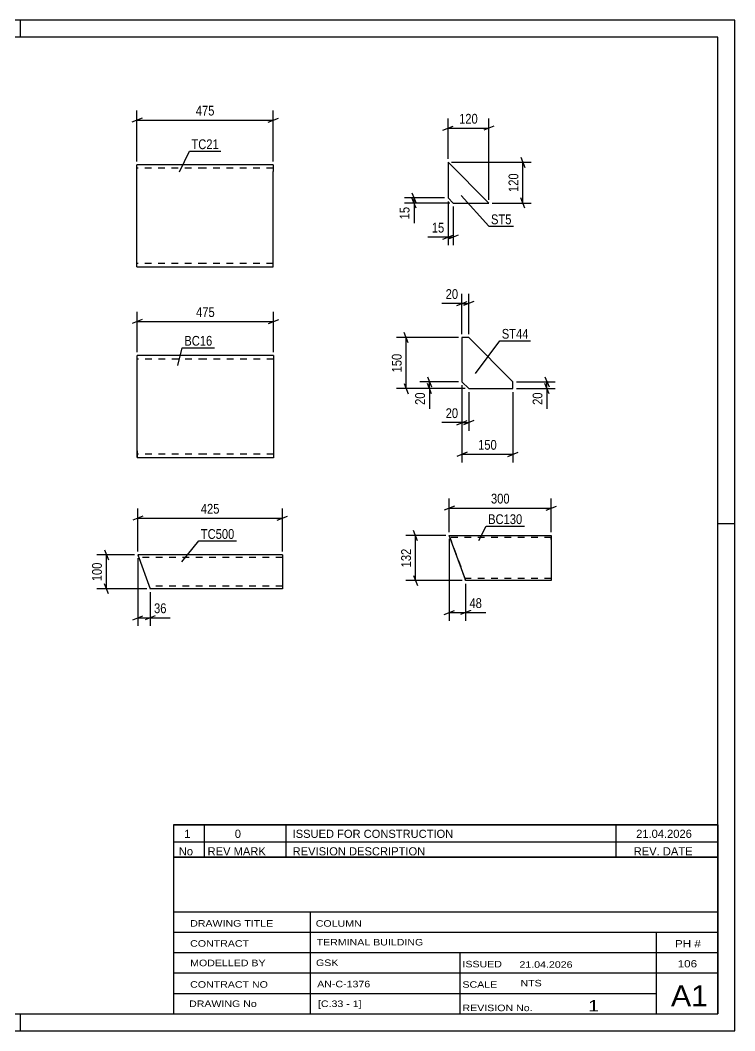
# Model space of a CAD drawing. Header units: millimetres. Extents: x 0 to 420, y 0 to 297.
# Drawn here: x 209.9 to 420, y 0 to 297 of the extents above; entities that cross this region are included whole.
import ezdxf

# ---------------------------------------------------------------- set-up
doc = ezdxf.new("R2010")
doc.units = ezdxf.units.MM
doc.linetypes.add('DXK_LINE_DOT2', pattern=[3.9198, 1.9599, -1.9599])
doc.styles.add('Arial Narrow', font='ARIALN.TTF', dxfattribs={"height": 0.2})

# ---------------------------------------------------------------- blocks, each defined once
blk = doc.blocks.new('Unknown-284870034-1134 - 9407')
at = {"color": 5, "linetype": 'Continuous'}
for p, q in [((420, 297), (0, 297)), ((210, 292), (210, 297)), ((420, 0), (420, 297)), ((415, 292), (5, 292)), ((415, 5), (415, 292)), ((420, 149), (415, 149)), ((5, 5), (415, 5)), ((210, 0), (210, 5)), ((0, 0), (420, 0))]:
    blk.add_line(p, q, dxfattribs=at)
blk = doc.blocks.new('Part-284870034-4996 - 4995')
at = {"color": 2, "linetype": 'Continuous'}
for p, q in [((264.23, 254.52), (244.23, 254.52)), ((244.23, 224.52), (244.23, 254.52)), ((284.33, 254.52), (264.33, 254.52)), ((284.33, 254.52), (284.33, 253.94)), ((284.33, 253.94), (284.33, 252.52)), ((284.33, 224.52), (284.33, 252.52)), ((244.23, 224.52), (264.23, 224.52)), ((264.33, 224.52), (284.33, 224.52))]:
    blk.add_line(p, q, dxfattribs=at)
at = {"color": 7, "linetype": 'DXK_LINE_DOT2'}
for p, q in [((264.23, 253.52), (244.23, 253.52)), ((284.33, 253.52), (264.33, 253.52)), ((284.33, 253.94), (284.33, 253.52)), ((284.33, 253.29), (284.33, 252.52)), ((244.23, 225.52), (244.23, 225.6)), ((264.23, 225.52), (244.23, 225.52)), ((284.33, 225.52), (264.33, 225.52)), ((284.33, 225.52), (284.33, 225.6))]:
    blk.add_line(p, q, dxfattribs=at)
blk = doc.blocks.new('Part-284870034-5004 - 5003')
at = {"color": 2, "linetype": 'Continuous'}
for p, q in [((264.32, 198.42), (244.32, 198.42)), ((244.32, 170.42), (244.32, 198.42)), ((284.42, 198.42), (264.42, 198.42)), ((284.42, 198.42), (284.42, 168.42)), ((244.32, 170.42), (244.32, 168.42)), ((264.32, 168.42), (244.32, 168.42)), ((284.42, 168.42), (264.42, 168.42))]:
    blk.add_line(p, q, dxfattribs=at)
at = {"color": 7, "linetype": 'DXK_LINE_DOT2'}
for p, q in [((264.32, 197.42), (244.32, 197.42)), ((284.42, 197.42), (264.42, 197.42)), ((244.32, 168.57), (244.32, 170.42)), ((244.32, 169.42), (244.32, 169.49)), ((264.32, 169.42), (244.32, 169.42)), ((284.42, 169.42), (264.42, 169.42)), ((284.42, 169.42), (284.42, 169.49))]:
    blk.add_line(p, q, dxfattribs=at)
blk = doc.blocks.new('Part-284870034-6534 - 6533')
at = {"color": 2, "linetype": 'Continuous'}
for p, q in [((336.06, 145.54), (336.06, 145.54)), ((340.6, 133.08), (336.06, 145.54)), ((336.06, 145.54), (366.06, 145.54)), ((366.06, 145.54), (366.06, 145.45)), ((366.06, 145.45), (366.06, 144.34)), ((366.06, 144.34), (366.06, 132.34)), ((340.74, 132.69), (340.6, 133.08)), ((340.83, 132.43), (340.74, 132.69)), ((340.87, 132.34), (340.83, 132.43)), ((366.06, 132.34), (340.87, 132.34))]:
    blk.add_line(p, q, dxfattribs=at)
at = {"color": 7, "linetype": 'DXK_LINE_DOT2'}
for p, q in [((336.06, 145.54), (340.87, 132.34)), ((366.06, 144.94), (336.28, 144.94)), ((366.06, 144.34), (366.06, 145.19)), ((366.06, 132.94), (340.65, 132.94))]:
    blk.add_line(p, q, dxfattribs=at)
blk = doc.blocks.new('Part-284870034-5090 - 5089')
at = {"color": 2, "linetype": 'Continuous'}
for p, q in [((335.7, 255.25), (335.7, 244.75)), ((335.7, 255.25), (347.7, 243.25)), ((335.7, 244.75), (337.2, 243.25)), ((337.2, 243.25), (347.7, 243.25))]:
    blk.add_line(p, q, dxfattribs=at)
blk = doc.blocks.new('Part-284870034-6509 - 6508')
at = {"color": 2, "linetype": 'Continuous'}
for p, q in [((287, 139.87), (244.5, 139.87)), ((244.5, 139.87), (248.14, 129.87)), ((287, 139.87), (287, 138.27)), ((287, 138.27), (287, 129.87)), ((287, 129.87), (248.14, 129.87))]:
    blk.add_line(p, q, dxfattribs=at)
at = {"color": 7, "linetype": 'DXK_LINE_DOT2'}
for p, q in [((287, 139.75), (287, 138.27)), ((287, 139.07), (244.79, 139.07)), ((244.79, 139.07), (245.08, 138.27)), ((287, 130.67), (247.85, 130.67))]:
    blk.add_line(p, q, dxfattribs=at)
blk = doc.blocks.new('Part-284870034-9422 - 9421')
at = {"color": 2, "linetype": 'Continuous'}
for p, q in [((341.78, 203.73), (339.78, 203.73)), ((339.78, 203.73), (339.78, 190.73)), ((354.78, 190.73), (341.78, 203.73)), ((339.78, 190.73), (341.78, 188.73)), ((354.78, 188.73), (354.78, 190.73)), ((341.78, 188.73), (354.78, 188.73))]:
    blk.add_line(p, q, dxfattribs=at)
blk = doc.blocks.new('StraightDimension-284870034-5137 - 4995')
at = {"color": 7, "linetype": 'Continuous'}
for p, q in [((244.23, 255.52), (244.23, 270.49)), ((284.33, 255.52), (284.33, 270.49)), ((245.73, 268.24), (242.73, 267.04)), ((244.23, 267.64), (284.33, 267.64)), ((282.83, 267.04), (285.83, 268.24))]:
    blk.add_line(p, q, dxfattribs=at)
at = {"color": 0}
blk.add_wipeout([(267.62, 268.39), (267.62, 272.59), (260.94, 272.59), (260.94, 268.39)], dxfattribs=at)
at = {"color": 3, "style": 'Arial Narrow'}
blk.add_text('475', height=2.863, dxfattribs=at).set_placement((261.54, 268.99))
blk = doc.blocks.new('StraightDimension-284870034-5142 - 5003')
at = {"color": 7, "linetype": 'Continuous'}
for p, q in [((244.32, 199.42), (244.32, 211.27)), ((284.42, 199.42), (284.42, 211.27)), ((245.82, 209.02), (242.82, 207.82)), ((244.32, 208.42), (284.42, 208.42)), ((282.92, 207.82), (285.92, 209.02))]:
    blk.add_line(p, q, dxfattribs=at)
at = {"color": 0}
blk.add_wipeout([(267.71, 209.17), (267.71, 213.37), (261.02, 213.37), (261.02, 209.17)], dxfattribs=at)
at = {"color": 3, "style": 'Arial Narrow'}
blk.add_text('475', height=2.863, dxfattribs=at).set_placement((261.62, 209.77))
blk = doc.blocks.new('StraightDimension-284870034-6598 - 6533')
at = {"color": 7, "linetype": 'Continuous'}
for p, q in [((336.06, 146.54), (336.06, 156.47)), ((366.06, 146.54), (366.06, 156.47)), ((337.56, 154.22), (334.56, 153.02)), ((336.06, 153.62), (366.06, 153.62)), ((364.56, 153.02), (367.56, 154.22))]:
    blk.add_line(p, q, dxfattribs=at)
at = {"color": 0}
blk.add_wipeout([(354.4, 154.37), (354.4, 158.57), (347.72, 158.57), (347.72, 154.37)], dxfattribs=at)
at = {"color": 3, "style": 'Arial Narrow'}
blk.add_text('300', height=2.863, dxfattribs=at).set_placement((348.32, 154.97))
blk = doc.blocks.new('StraightDimension-284870034-6579 - 6533')
at = {"color": 7, "linetype": 'Continuous'}
for p, q in [((335.06, 145.54), (323.28, 145.54)), ((326.73, 144.04), (325.53, 147.04)), ((326.13, 132.34), (326.13, 145.54)), ((325.53, 133.84), (326.73, 130.84)), ((339.87, 132.34), (323.28, 132.34))]:
    blk.add_line(p, q, dxfattribs=at)
at = {"color": 0}
blk.add_wipeout([(325.38, 142.28), (321.18, 142.28), (321.18, 135.6), (325.38, 135.6)], dxfattribs=at)
at = {"color": 3, "style": 'Arial Narrow'}
blk.add_text('132', height=2.863, rotation=90.0002, dxfattribs=at).set_placement((324.78, 136.2))
blk = doc.blocks.new('StraightDimension-284870034-6609 - 6533')
at = {"color": 7, "linetype": 'Continuous'}
for p, q in [((336.06, 144.54), (336.06, 120.5)), ((340.87, 131.34), (340.87, 120.5)), ((334.56, 122.3), (337.56, 123.5)), ((336.06, 122.9), (340.87, 122.9)), ((342.37, 123.5), (339.37, 122.3))]:
    blk.add_line(p, q, dxfattribs=at)
at = {"color": 0}
blk.add_wipeout([(346.25, 123.65), (346.25, 127.85), (341.39, 127.85), (341.39, 123.65)], dxfattribs=at)
at = {"color": 7, "linetype": 'Continuous'}
blk.add_line((340.87, 122.9), (346.77, 122.9), dxfattribs=at)
blk.add_line((340.87, 122.9), (346.77, 122.9), dxfattribs=at)
at = {"color": 3, "style": 'Arial Narrow'}
blk.add_text('48', height=2.863, dxfattribs=at).set_placement((341.99, 124.25))
blk = doc.blocks.new('StraightDimension-284870034-5398 - 5089')
at = {"color": 7, "linetype": 'Continuous'}
for p, q in [((334.7, 244.75), (322.85, 244.75)), ((325.1, 246.25), (326.3, 243.25)), ((326.3, 241.75), (325.1, 244.75)), ((325.7, 243.25), (325.7, 244.75)), ((336.2, 243.25), (322.85, 243.25))]:
    blk.add_line(p, q, dxfattribs=at)
at = {"color": 0}
blk.add_wipeout([(324.95, 242.73), (320.75, 242.73), (320.75, 237.87), (324.95, 237.87)], dxfattribs=at)
at = {"color": 7, "linetype": 'Continuous'}
blk.add_line((325.7, 243.25), (325.7, 237.35), dxfattribs=at)
blk.add_line((325.7, 243.25), (325.7, 237.35), dxfattribs=at)
at = {"color": 3, "style": 'Arial Narrow'}
blk.add_text('15', height=2.863, rotation=90.0002, dxfattribs=at).set_placement((324.35, 238.47))
blk = doc.blocks.new('StraightDimension-284870034-5390 - 5089')
at = {"color": 7, "linetype": 'Continuous'}
for p, q in [((335.7, 243.75), (335.7, 230.85)), ((337.2, 242.25), (337.2, 230.85)), ((334.2, 232.65), (337.2, 233.85)), ((338.7, 233.85), (335.7, 232.65)), ((335.7, 233.25), (337.2, 233.25))]:
    blk.add_line(p, q, dxfattribs=at)
at = {"color": 0}
blk.add_wipeout([(335.17, 234), (335.17, 238.2), (330.32, 238.2), (330.32, 234)], dxfattribs=at)
at = {"color": 7, "linetype": 'Continuous'}
blk.add_line((335.7, 233.25), (329.79, 233.25), dxfattribs=at)
blk.add_line((335.7, 233.25), (329.79, 233.25), dxfattribs=at)
at = {"color": 3, "style": 'Arial Narrow'}
blk.add_text('15', height=2.863, dxfattribs=at).set_placement((330.92, 234.6))
blk = doc.blocks.new('StraightDimension-284870034-5402 - 5089')
at = {"color": 7, "linetype": 'Continuous'}
for p, q in [((357.1, 256.75), (358.3, 253.75)), ((336.7, 255.25), (360.1, 255.25)), ((357.7, 243.25), (357.7, 255.25)), ((358.3, 241.75), (357.1, 244.75)), ((348.7, 243.25), (360.1, 243.25))]:
    blk.add_line(p, q, dxfattribs=at)
at = {"color": 0}
blk.add_wipeout([(356.95, 252.6), (352.75, 252.6), (352.75, 245.91), (356.95, 245.91)], dxfattribs=at)
at = {"color": 3, "style": 'Arial Narrow'}
blk.add_text('120', height=2.863, rotation=90.0002, dxfattribs=at).set_placement((356.35, 246.51))
blk = doc.blocks.new('StraightDimension-284870034-5394 - 5089')
at = {"color": 7, "linetype": 'Continuous'}
for p, q in [((335.7, 256.25), (335.7, 268.1)), ((347.7, 244.25), (347.7, 268.1)), ((334.2, 264.65), (337.2, 265.85)), ((335.7, 265.25), (347.7, 265.25)), ((349.2, 265.85), (346.2, 264.65))]:
    blk.add_line(p, q, dxfattribs=at)
at = {"color": 0}
blk.add_wipeout([(345.04, 266), (345.04, 270.2), (338.35, 270.2), (338.35, 266)], dxfattribs=at)
at = {"color": 3, "style": 'Arial Narrow'}
blk.add_text('120', height=2.863, dxfattribs=at).set_placement((338.95, 266.6))
blk = doc.blocks.new('StraightDimension-284870034-6564 - 6508')
at = {"color": 7, "linetype": 'Continuous'}
for p, q in [((243.5, 139.87), (232.41, 139.87)), ((234.66, 141.37), (235.86, 138.37)), ((235.26, 129.87), (235.26, 139.87)), ((235.86, 128.37), (234.66, 131.37)), ((247.14, 129.87), (232.41, 129.87))]:
    blk.add_line(p, q, dxfattribs=at)
at = {"color": 0}
blk.add_wipeout([(234.51, 138.21), (230.31, 138.21), (230.31, 131.52), (234.51, 131.52)], dxfattribs=at)
at = {"color": 3, "style": 'Arial Narrow'}
blk.add_text('100', height=2.863, rotation=90.0002, dxfattribs=at).set_placement((233.91, 132.12))
blk = doc.blocks.new('StraightDimension-284870034-6540 - 6508')
at = {"color": 7, "linetype": 'Continuous'}
for p, q in [((244.5, 140.87), (244.5, 153.48)), ((287, 140.87), (287, 153.48)), ((246, 151.23), (243, 150.03)), ((244.5, 150.63), (287, 150.63)), ((285.5, 150.03), (288.5, 151.23))]:
    blk.add_line(p, q, dxfattribs=at)
at = {"color": 0}
blk.add_wipeout([(269.09, 151.38), (269.09, 155.58), (262.41, 155.58), (262.41, 151.38)], dxfattribs=at)
at = {"color": 3, "style": 'Arial Narrow'}
blk.add_text('425', height=2.863, dxfattribs=at).set_placement((263.01, 151.98))
blk = doc.blocks.new('StraightDimension-284870034-6551 - 6508')
at = {"color": 7, "linetype": 'Continuous'}
for p, q in [((244.5, 138.87), (244.5, 118.99)), ((248.14, 128.87), (248.14, 118.99)), ((243, 120.79), (246, 121.99)), ((249.64, 121.99), (246.64, 120.79)), ((244.5, 121.39), (248.14, 121.39))]:
    blk.add_line(p, q, dxfattribs=at)
at = {"color": 0}
blk.add_wipeout([(253.52, 122.14), (253.52, 126.34), (248.66, 126.34), (248.66, 122.14)], dxfattribs=at)
at = {"color": 7, "linetype": 'Continuous'}
blk.add_line((248.14, 121.39), (254.04, 121.39), dxfattribs=at)
blk.add_line((248.14, 121.39), (254.04, 121.39), dxfattribs=at)
at = {"color": 3, "style": 'Arial Narrow'}
blk.add_text('36', height=2.863, dxfattribs=at).set_placement((249.26, 122.74))
blk = doc.blocks.new('StraightDimension-284870034-9510 - 9421')
at = {"color": 7, "linetype": 'Continuous'}
for p, q in [((339.78, 189.73), (339.78, 167.02)), ((354.78, 187.73), (354.78, 167.02)), ((341.28, 170.02), (338.28, 168.82)), ((339.78, 169.42), (354.78, 169.42)), ((353.28, 168.82), (356.28, 170.02))]:
    blk.add_line(p, q, dxfattribs=at)
at = {"color": 0}
blk.add_wipeout([(350.63, 170.17), (350.63, 174.37), (343.94, 174.37), (343.94, 170.17)], dxfattribs=at)
at = {"color": 3, "style": 'Arial Narrow'}
blk.add_text('150', height=2.863, dxfattribs=at).set_placement((344.54, 170.77))
blk = doc.blocks.new('StraightDimension-284870034-9502 - 9421')
at = {"color": 7, "linetype": 'Continuous'}
for p, q in [((355.78, 190.73), (367.18, 190.73)), ((364.18, 192.23), (365.38, 189.23)), ((365.38, 187.23), (364.18, 190.23)), ((364.78, 188.73), (364.78, 190.73)), ((355.78, 188.73), (367.18, 188.73))]:
    blk.add_line(p, q, dxfattribs=at)
at = {"color": 0}
blk.add_wipeout([(364.03, 188.21), (359.83, 188.21), (359.83, 183.35), (364.03, 183.35)], dxfattribs=at)
at = {"color": 7, "linetype": 'Continuous'}
blk.add_line((364.78, 188.73), (364.78, 182.83), dxfattribs=at)
blk.add_line((364.78, 188.73), (364.78, 182.83), dxfattribs=at)
at = {"color": 3, "style": 'Arial Narrow'}
blk.add_text('20', height=2.863, rotation=90.0002, dxfattribs=at).set_placement((363.43, 183.95))
blk = doc.blocks.new('StraightDimension-284870034-9494 - 9421')
at = {"color": 7, "linetype": 'Continuous'}
for p, q in [((339.78, 189.73), (339.78, 176.33)), ((341.78, 187.73), (341.78, 176.33)), ((338.28, 178.13), (341.28, 179.33)), ((339.78, 178.73), (341.78, 178.73)), ((343.28, 179.33), (340.28, 178.13))]:
    blk.add_line(p, q, dxfattribs=at)
at = {"color": 0}
blk.add_wipeout([(339.26, 179.48), (339.26, 183.68), (334.4, 183.68), (334.4, 179.48)], dxfattribs=at)
at = {"color": 7, "linetype": 'Continuous'}
blk.add_line((339.78, 178.73), (333.88, 178.73), dxfattribs=at)
blk.add_line((339.78, 178.73), (333.88, 178.73), dxfattribs=at)
at = {"color": 3, "style": 'Arial Narrow'}
blk.add_text('20', height=2.863, dxfattribs=at).set_placement((335, 180.08))
blk = doc.blocks.new('StraightDimension-284870034-9514 - 9421')
at = {"color": 7, "linetype": 'Continuous'}
for p, q in [((324, 202.23), (322.8, 205.23)), ((338.78, 203.73), (320.55, 203.73)), ((323.4, 188.73), (323.4, 203.73)), ((322.8, 190.23), (324, 187.23)), ((340.78, 188.73), (320.55, 188.73))]:
    blk.add_line(p, q, dxfattribs=at)
at = {"color": 0}
blk.add_wipeout([(322.65, 199.57), (318.45, 199.57), (318.45, 192.89), (322.65, 192.89)], dxfattribs=at)
at = {"color": 3, "style": 'Arial Narrow'}
blk.add_text('150', height=2.863, rotation=90.0002, dxfattribs=at).set_placement((322.05, 193.49))
blk = doc.blocks.new('StraightDimension-284870034-9506 - 9421')
at = {"color": 7, "linetype": 'Continuous'}
for p, q in [((338.78, 190.73), (327.4, 190.73)), ((329.65, 192.23), (330.85, 189.23)), ((330.85, 187.23), (329.65, 190.23)), ((330.25, 188.73), (330.25, 190.73)), ((340.78, 188.73), (327.4, 188.73))]:
    blk.add_line(p, q, dxfattribs=at)
at = {"color": 0}
blk.add_wipeout([(329.5, 188.21), (325.3, 188.21), (325.3, 183.35), (329.5, 183.35)], dxfattribs=at)
at = {"color": 7, "linetype": 'Continuous'}
blk.add_line((330.25, 188.73), (330.25, 182.83), dxfattribs=at)
blk.add_line((330.25, 188.73), (330.25, 182.83), dxfattribs=at)
at = {"color": 3, "style": 'Arial Narrow'}
blk.add_text('20', height=2.863, rotation=90.0002, dxfattribs=at).set_placement((328.9, 183.95))
blk = doc.blocks.new('StraightDimension-284870034-9498 - 9421')
at = {"color": 7, "linetype": 'Continuous'}
for p, q in [((338.28, 213.13), (341.28, 214.33)), ((339.78, 204.73), (339.78, 216.58)), ((343.28, 214.33), (340.28, 213.13)), ((341.78, 204.73), (341.78, 216.58)), ((339.78, 213.73), (341.78, 213.73))]:
    blk.add_line(p, q, dxfattribs=at)
at = {"color": 0}
blk.add_wipeout([(339.26, 214.48), (339.26, 218.68), (334.4, 218.68), (334.4, 214.48)], dxfattribs=at)
at = {"color": 7, "linetype": 'Continuous'}
blk.add_line((339.78, 213.73), (333.88, 213.73), dxfattribs=at)
blk.add_line((339.78, 213.73), (333.88, 213.73), dxfattribs=at)
at = {"color": 3, "style": 'Arial Narrow'}
blk.add_text('20', height=2.863, dxfattribs=at).set_placement((335, 215.08))
blk = doc.blocks.new('Mark-284870034-5409 - 4995')
at = {"color": 0}
blk.add_wipeout([(268.3, 259.11), (268.3, 262.11), (260.26, 262.11), (260.26, 259.11)], dxfattribs=at)
blk.add_wipeout([(268.3, 259.11), (268.3, 262.11), (260.26, 262.11), (260.26, 259.11)], dxfattribs=at)
at = {"color": 30, "linetype": 'Continuous'}
for p, q in [((256.71, 252.41), (259.66, 258.51)), ((259.66, 258.51), (268.9, 258.51))]:
    blk.add_line(p, q, dxfattribs=at)
at = {"color": 3, "style": 'Arial Narrow'}
blk.add_text('TC21', height=2.863, dxfattribs=at).set_placement((260.26, 259.11))
blk = doc.blocks.new('Unknown-284870034-9651 - 9407')
at = {"color": 7, "linetype": 'Continuous'}
for p, q in [((255, 51.05), (255, 5)), ((255, 51.05), (415, 51.05)), ((415, 51), (415, 5)), ((255, 35), (415, 35)), ((295.14, 35), (295.14, 5)), ((255, 29), (415, 29)), ((397, 5.05), (397, 29.05)), ((255, 23), (415, 23)), ((339.14, 23), (339.14, 5)), ((255, 17), (415, 17)), ((255, 11), (397, 11)), ((255, 5), (415, 5))]:
    blk.add_line(p, q, dxfattribs=at)
at = {"color": 7, "style": 'Arial Narrow'}
for s, height, width, p in [('DRAWING TITLE', 1.9089, 1.425378, (259.88, 30.61)), ('COLUMN', 1.909, 1.425378, (296.81, 30.59)), ('TERMINAL BUILDING', 1.9089, 1.425378, (297.06, 25.07)), ('CONTRACT', 1.909, 1.425378, (259.88, 24.71)), ('MODELLED BY', 1.9089, 1.425378, (259.88, 18.98)), ('GSK', 1.909, 1.425378, (296.88, 19.04)), ('ISSUED', 1.909, 1.425378, (339.94, 18.64)), ('21.04.2026', 1.909, 1.425378, (356.69, 18.52)), ('CONTRACT NO', 1.9089, 1.425378, (259.88, 12.66)), ('AN-C-1376', 1.909, 1.425378, (297.23, 12.78)), ('SCALE', 1.909, 1.425378, (339.94, 12.65)), ('A1', 6.204, 1.25, (401.24, 7.2)), ('DRAWING No', 1.909, 1.425378, (259.56, 7)), ('[C.33 - 1]', 1.909, 1.425378, (297.46, 6.99)), ('1', 3.34, 1.5, (376.91, 5.68)), ('REVISION No.', 1.9089, 1.425378, (339.94, 5.77))]:
    blk.add_text(s, height=height, dxfattribs=dict(at, width=width)).set_placement(p)
at = {"color": 7, "linetype": 'Continuous', "style": 'Arial Narrow'}
for s, height, width, p in [('PH #', 2.1, 1.42538, (402.4, 24.55)), ('106', 2.1, 1.42538, (403.19, 18.65)), ('NTS', 1.909, 1.425378, (357, 13.05))]:
    blk.add_text(s, height=height, dxfattribs=dict(at, width=width)).set_placement(p)
blk = doc.blocks.new('Unknown-284870034-9652 - 9407')
at = {"color": 7, "linetype": 'Continuous'}
for p, q in [((255, 60.55), (415, 60.55)), ((415, 60.55), (255, 60.55)), ((255, 60.55), (255, 55.55)), ((264, 60.55), (264, 55.55)), ((288, 60.55), (288, 55.55)), ((385, 60.55), (385, 55.55)), ((415, 60.55), (415, 55.55)), ((255, 55.55), (415, 55.55)), ((255, 55.55), (255, 51.05)), ((255, 55.55), (415, 55.55)), ((264, 55.55), (264, 51.05)), ((288, 55.55), (288, 51.05)), ((385, 55.55), (385, 51.05)), ((415, 55.55), (415, 51.05)), ((415, 51.05), (255, 51.05))]:
    blk.add_line(p, q, dxfattribs=at)
at = {"color": 7, "linetype": 'Continuous', "style": 'Arial Narrow'}
for s, height, width, p in [('1', 2.39, 1.196471, (258.16, 56.7)), ('0', 2.39, 1.196471, (273, 56.7)), ('ISSUED FOR CONSTRUCTION', 2.3861, 1.196471, (290, 56.7)), ('21.04.2026', 2.386, 1.196471, (391, 56.7)), ('No', 2.386, 1.2, (256.54, 51.55)), ('REV MARK', 2.386, 1.2, (265, 51.55)), ('REVISION DESCRIPTION', 2.3861, 1.2, (290, 51.55)), ('REV. DATE', 2.386, 1.2, (390.28, 51.55))]:
    blk.add_text(s, height=height, dxfattribs=dict(at, width=width)).set_placement(p)
blk = doc.blocks.new('Mark-284870034-5412 - 5003')
at = {"color": 0}
blk.add_wipeout([(266.39, 201.35), (266.39, 204.35), (258.17, 204.35), (258.17, 201.35)], dxfattribs=at)
blk.add_wipeout([(266.39, 201.35), (266.39, 204.35), (258.17, 204.35), (258.17, 201.35)], dxfattribs=at)
at = {"color": 30, "linetype": 'Continuous'}
for p, q in [((256.26, 195.5), (257.57, 200.75)), ((257.57, 200.75), (266.99, 200.75))]:
    blk.add_line(p, q, dxfattribs=at)
at = {"color": 3, "style": 'Arial Narrow'}
blk.add_text('BC16', height=2.863, dxfattribs=at).set_placement((258.17, 201.35))
blk = doc.blocks.new('Mark-284870034-6626 - 6533')
at = {"color": 0}
blk.add_wipeout([(357.53, 148.93), (357.53, 151.93), (347.48, 151.93), (347.48, 148.93)], dxfattribs=at)
blk.add_wipeout([(357.53, 148.93), (357.53, 151.93), (347.48, 151.93), (347.48, 148.93)], dxfattribs=at)
at = {"color": 30, "linetype": 'Continuous'}
for p, q in [((344.77, 144.12), (346.88, 148.33)), ((346.88, 148.33), (358.13, 148.33))]:
    blk.add_line(p, q, dxfattribs=at)
at = {"color": 3, "style": 'Arial Narrow'}
blk.add_text('BC130', height=2.863, dxfattribs=at).set_placement((347.48, 148.93))
blk = doc.blocks.new('Mark-284870034-5440 - 5089')
at = {"color": 0}
blk.add_wipeout([(354.35, 237.05), (354.35, 240.05), (348.32, 240.05), (348.32, 237.05)], dxfattribs=at)
blk.add_wipeout([(354.35, 237.05), (354.35, 240.05), (348.32, 240.05), (348.32, 237.05)], dxfattribs=at)
at = {"color": 30, "linetype": 'Continuous'}
for p, q in [((339.55, 245.5), (347.72, 236.45)), ((347.72, 236.45), (354.95, 236.45))]:
    blk.add_line(p, q, dxfattribs=at)
at = {"color": 3, "style": 'Arial Narrow'}
blk.add_text('ST5', height=2.863, dxfattribs=at).set_placement((348.32, 237.05))
blk = doc.blocks.new('Mark-284870034-6788 - 6508')
at = {"color": 0}
blk.add_wipeout([(272.88, 144.57), (272.88, 147.57), (263.01, 147.57), (263.01, 144.57)], dxfattribs=at)
blk.add_wipeout([(272.88, 144.57), (272.88, 147.57), (263.01, 147.57), (263.01, 144.57)], dxfattribs=at)
at = {"color": 30, "linetype": 'Continuous'}
for p, q in [((257.45, 137.83), (262.41, 143.97)), ((262.41, 143.97), (273.48, 143.97))]:
    blk.add_line(p, q, dxfattribs=at)
at = {"color": 3, "style": 'Arial Narrow'}
blk.add_text('TC500', height=2.863, dxfattribs=at).set_placement((263.01, 144.57))
blk = doc.blocks.new('Mark-284870034-9523 - 9421')
at = {"color": 0}
blk.add_wipeout([(359.35, 203.4), (359.35, 206.4), (351.5, 206.4), (351.5, 203.4)], dxfattribs=at)
blk.add_wipeout([(359.35, 203.4), (359.35, 206.4), (351.5, 206.4), (351.5, 203.4)], dxfattribs=at)
at = {"color": 30, "linetype": 'Continuous'}
for p, q in [((343.75, 193.18), (350.9, 202.8)), ((350.9, 202.8), (359.95, 202.8))]:
    blk.add_line(p, q, dxfattribs=at)
at = {"color": 3, "style": 'Arial Narrow'}
blk.add_text('ST44', height=2.863, dxfattribs=at).set_placement((351.5, 203.4))

msp = doc.modelspace()

# ---------------------------------------------------------------- block references
for name in ['Unknown-284870034-1134 - 9407', 'Part-284870034-4996 - 4995', 'Part-284870034-5090 - 5089', 'Part-284870034-9422 - 9421', 'Part-284870034-5004 - 5003', 'Part-284870034-6534 - 6533', 'Part-284870034-6509 - 6508', 'Unknown-284870034-9652 - 9407', 'Unknown-284870034-9651 - 9407']:
    msp.add_blockref(name, (0, 0))

# ---------------------------------------------------------------- next in the draw order: block references
for name in ['StraightDimension-284870034-5137 - 4995', 'StraightDimension-284870034-5398 - 5089', 'StraightDimension-284870034-5142 - 5003', 'StraightDimension-284870034-9510 - 9421', 'StraightDimension-284870034-6598 - 6533', 'StraightDimension-284870034-6564 - 6508']:
    msp.add_blockref(name, (0, 0))

# ---------------------------------------------------------------- next in the draw order: block references
for name in ['Mark-284870034-5409 - 4995', 'StraightDimension-284870034-5390 - 5089', 'Mark-284870034-5412 - 5003', 'StraightDimension-284870034-9502 - 9421', 'StraightDimension-284870034-9494 - 9421', 'StraightDimension-284870034-6540 - 6508', 'StraightDimension-284870034-6579 - 6533', 'StraightDimension-284870034-6551 - 6508']:
    msp.add_blockref(name, (0, 0))

# ---------------------------------------------------------------- next in the draw order: block references
for name in ['StraightDimension-284870034-5402 - 5089', 'StraightDimension-284870034-9514 - 9421', 'Mark-284870034-6788 - 6508', 'StraightDimension-284870034-6609 - 6533']:
    msp.add_blockref(name, (0, 0))

# ---------------------------------------------------------------- next in the draw order: block references
for name in ['StraightDimension-284870034-5394 - 5089', 'StraightDimension-284870034-9498 - 9421', 'StraightDimension-284870034-9506 - 9421', 'Mark-284870034-6626 - 6533']:
    msp.add_blockref(name, (0, 0))

# ---------------------------------------------------------------- next in the draw order: block references
for name in ['Mark-284870034-5440 - 5089', 'Mark-284870034-9523 - 9421']:
    msp.add_blockref(name, (0, 0))

doc.saveas('drawing.dxf')
